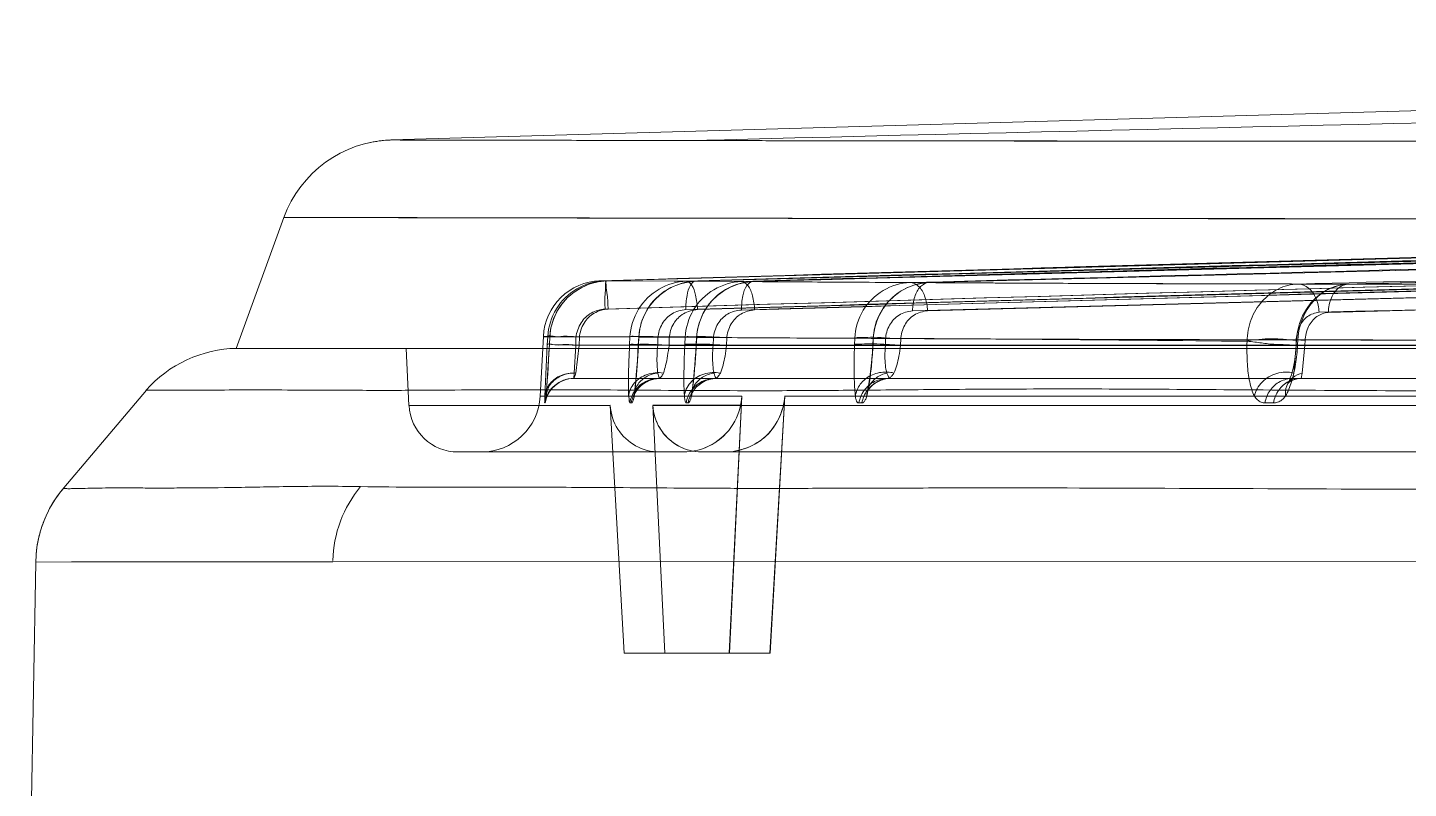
# Model space of a CAD drawing. Header units: millimetres. Extents: x 6110 to 6704, y -2661 to -1821.
# Drawn here: x 6470.389 to 6473.908, y -2149.01 to -2147.071 of the extents above; entities that cross this region are included whole.
import ezdxf

# ---------------------------------------------------------------- set-up
doc = ezdxf.new("R2010")
doc.units = ezdxf.units.MM
doc.header["$LTSCALE"] = 0.1
doc.layers.get('0').update_dxf_attribs({"lineweight": 15})

msp = doc.modelspace()

# ---------------------------------------------------------------- linework, layer by layer
for p, q in [((6471.8269, -2147.3581), (6471.3169, -2147.3571)), ((6471.9359, -2147.3583), (6471.8269, -2147.3581)), ((6472.0748, -2147.3586), (6471.9359, -2147.3583)), ((6470.9202, -2147.8888), (6471.0416, -2147.5551)), ((6474.5575, -2147.6389), (6471.8482, -2147.716)), ((6471.8483, -2147.716), (6471.8441, -2147.7162)), ((6471.8482, -2147.716), (6471.8467, -2147.7161)), ((6471.8483, -2147.716), (6471.8592, -2147.7161)), ((6472.0677, -2147.7172), (6471.8483, -2147.716)), ((6471.8647, -2147.7161), (6472.2077, -2147.718)), ((6472.6376, -2147.7206), (6472.0905, -2147.7174)), ((6473.9075, -2147.6891), (6472.6851, -2147.7208)), ((6472.6853, -2147.7208), (6473.9077, -2147.689)), ((6471.695, -2148.0104), (6471.703, -2147.8581)), ((6471.7029, -2147.8581), (6471.7142, -2147.8581)), ((6471.7029, -2147.8587), (6471.9239, -2147.8587)), ((6471.7131, -2147.8793), (6471.7142, -2147.8582)), ((6471.7131, -2147.8793), (6471.7142, -2147.8582)), ((6471.7194, -2147.8581), (6471.7183, -2147.8792)), ((6472.0645, -2147.8582), (6471.7194, -2147.8602)), ((6471.7858, -2147.8805), (6471.7862, -2147.8594)), ((6471.7952, -2147.8594), (6471.7947, -2147.8806)), ((6471.9238, -2147.8593), (6471.9228, -2147.8793)), ((6471.9451, -2147.8792), (6471.9462, -2147.8594)), ((6471.9456, -2147.8793), (6471.9467, -2147.8595)), ((6471.9463, -2147.8595), (6471.9952, -2147.8608)), ((6471.9467, -2147.8595), (6472.497, -2147.8627)), ((6471.9952, -2147.8608), (6471.9945, -2147.8806)), ((6472.0234, -2147.8806), (6472.0239, -2147.8606)), ((6472.0636, -2147.8775), (6472.0645, -2147.8602)), ((6472.0936, -2147.8602), (6472.0926, -2147.8792)), ((6472.0938, -2147.8603), (6472.0928, -2147.8793)), ((6472.1366, -2147.8616), (6472.0938, -2147.8603)), ((6472.1359, -2147.8806), (6472.1366, -2147.8616)), ((6472.1705, -2147.8614), (6472.1701, -2147.8806)), ((6472.497, -2147.8627), (6472.4963, -2147.8792)), ((6472.5427, -2147.8792), (6472.5436, -2147.8629)), ((6472.5432, -2147.8793), (6472.544, -2147.863)), ((6472.544, -2147.863), (6472.5753, -2147.8643)), ((6472.6139, -2147.864), (6472.5726, -2147.8611)), ((6472.6137, -2147.8806), (6472.6139, -2147.864)), ((6470.9197, -2147.8887), (6471.9739, -2147.8887)), ((6470.9202, -2147.8886), (6471.2896, -2147.8886)), ((6470.9202, -2147.8886), (6471.3272, -2147.8887)), ((6471.3272, -2147.8887), (6471.4916, -2147.8887)), ((6471.353, -2147.8884), (6471.3606, -2148.0341)), ((6471.4916, -2147.8887), (6474.0236, -2147.8887)), ((6518.5854, -2147.8886), (6471.5393, -2147.8886)), ((6471.7071, -2148.0104), (6471.7131, -2147.8793)), ((6471.7185, -2147.8768), (6471.7104, -2148.0104)), ((6471.7858, -2147.8806), (6471.7817, -2147.9512)), ((6471.7855, -2147.9512), (6471.7947, -2147.8806)), ((6471.7858, -2147.8806), (6489.6156, -2147.8806)), ((6471.7947, -2147.8806), (6493.7486, -2147.8806)), ((6471.9453, -2147.8793), (6471.9945, -2147.8806)), ((6472.0234, -2147.8807), (6492.4169, -2147.8806)), ((6472.0927, -2147.8793), (6472.1359, -2147.8806)), ((6472.5747, -2147.8806), (6472.5432, -2147.8793)), ((6472.5705, -2147.8777), (6472.6137, -2147.8806)), ((6472.5753, -2147.8643), (6472.5747, -2147.8806)), ((6473.6214, -2147.8806), (6473.6154, -2147.9512)), ((6473.6215, -2147.8682), (6473.6214, -2147.8806)), ((6473.6226, -2147.8666), (6473.6219, -2147.8792)), ((6473.6253, -2147.8793), (6473.6219, -2147.8792)), ((6473.6219, -2147.8792), (6473.6439, -2147.8806)), ((6473.6444, -2147.868), (6473.6226, -2147.8666)), ((6473.6226, -2147.8666), (6473.6261, -2147.8667)), ((6473.6261, -2147.8667), (6473.6253, -2147.8793)), ((6473.6374, -2147.9512), (6473.6439, -2147.8806)), ((6473.6439, -2147.8806), (6473.6444, -2147.868)), ((6493.6696, -2147.965), (6471.7803, -2147.965)), ((6471.7805, -2147.965), (6471.781, -2147.965)), ((6471.781, -2147.965), (6471.7817, -2147.9512)), ((6471.9981, -2147.9651), (6472.0002, -2147.965)), ((6473.6154, -2147.9512), (6473.613, -2147.965)), ((6473.6345, -2147.965), (6473.6374, -2147.9512)), ((6470.5512, -2148.1607), (6470.6913, -2147.995)), ((6473.8944, -2147.9964), (6474.0212, -2147.9968)), ((6471.3606, -2148.0341), (6471.8735, -2148.0335)), ((6471.8735, -2148.0341), (6471.3606, -2148.0341)), ((6471.9203, -2148.0104), (6471.695, -2148.0104)), ((6471.7071, -2148.0104), (6471.695, -2148.0104)), ((6471.7064, -2148.0275), (6471.7071, -2148.0104)), ((6471.7073, -2148.0275), (6471.7064, -2148.0275)), ((6471.7103, -2148.0104), (6471.7072, -2148.0275)), ((6471.7104, -2148.0104), (6472.0624, -2148.0104)), ((6471.9094, -2148.665), (6471.8735, -2148.034)), ((6471.9094, -2148.6651), (6471.8735, -2148.0341)), ((6471.9235, -2148.0275), (6471.9272, -2148.0275)), ((6472.2081, -2148.0104), (6471.9345, -2148.0104)), ((6472.0125, -2148.6651), (6471.9823, -2148.0338)), ((6472.0125, -2148.665), (6471.9823, -2148.0341)), ((6471.9823, -2148.0341), (6483.8059, -2148.0342)), ((6472.072, -2148.0275), (6472.0671, -2148.0275)), ((6472.0804, -2148.0104), (6472.209, -2148.0104)), ((6472.177, -2148.665), (6472.2086, -2148.0104)), ((6472.1773, -2148.6651), (6472.2089, -2148.0104)), ((6472.2806, -2148.665), (6472.3181, -2148.0104)), ((6472.2808, -2148.6651), (6472.3183, -2148.0105)), ((6472.4986, -2148.0104), (6472.318, -2148.0104)), ((6472.3185, -2148.0105), (6473.5151, -2148.0106)), ((6472.5073, -2148.0276), (6472.515, -2148.0276)), ((6476.3567, -2148.0104), (6472.5275, -2148.0104)), ((6473.5637, -2148.0275), (6473.5423, -2148.0275)), ((6473.5946, -2148.0104), (6478.561, -2148.0104)), ((6470.4806, -2148.2442), (6470.5512, -2148.1607)), ((6471.4853, -2148.1525), (6472.0592, -2148.1525)), ((6472.1069, -2148.1525), (6483.8147, -2148.1525)), ((6470.4804, -2148.2444), (6470.4808, -2148.2438)), ((6472.0654, -2148.2446), (6472.0545, -2148.2445)), ((6470.4101, -2148.4152), (6470.4092, -2148.4331)), ((6470.4101, -2148.4152), (6470.4101, -2148.4151)), ((6470.3886, -2149.6156), (6470.4092, -2148.4331)), ((6470.4092, -2148.4331), (6470.5006, -2148.4327)), ((6470.5006, -2148.4327), (6471.1663, -2148.4327)), ((6476.625, -2148.4326), (6471.1666, -2148.4305)), ((6472.2808, -2148.6651), (6471.9094, -2148.6651)), ((6471.9094, -2148.6651), (6472.1773, -2148.6651))]:
    msp.add_line(p, q)
for points in [[(6474.8402, -2147.2562), (6471.3153, -2147.3571), (6471.3128, -2147.3572), (6471.3095, -2147.3573), (6471.3054, -2147.3576), (6471.3006, -2147.3579), (6471.2954, -2147.3584), (6471.29, -2147.359), (6471.2843, -2147.3597), (6471.2784, -2147.3606), (6471.2722, -2147.3616), (6471.266, -2147.3628), (6471.2596, -2147.3642)], [(6489.5015, -2147.3852), (6486.569, -2147.4121), (6483.6333, -2147.4503), (6480.6945, -2147.4998), (6477.7525, -2147.5606), (6474.8074, -2147.6327), (6471.8593, -2147.7161)], [(6489.5359, -2147.3851), (6486.6001, -2147.412), (6483.6606, -2147.4502), (6480.7172, -2147.4996), (6477.77, -2147.5604), (6474.8192, -2147.6326), (6471.8647, -2147.7161)], [(6489.9006, -2147.3839), (6487.1162, -2147.4094), (6484.2581, -2147.4465), (6481.3265, -2147.4956), (6478.3213, -2147.5569), (6475.2426, -2147.6308), (6472.0905, -2147.7174)], [(6490.1023, -2147.3833), (6487.4503, -2147.4076), (6484.6681, -2147.4437), (6481.7556, -2147.4923), (6478.713, -2147.554), (6475.5402, -2147.6293), (6472.2373, -2147.7182)], [(6491.2668, -2147.3801), (6488.6883, -2147.4067), (6485.9738, -2147.4475), (6483.1232, -2147.5018), (6480.1365, -2147.568), (6477.0138, -2147.6434), (6473.755, -2147.7246)], [(6490.617, -2147.3818), (6488.1396, -2147.4052), (6485.5392, -2147.4401), (6482.8158, -2147.4866), (6479.9694, -2147.5441), (6476.9999, -2147.612), (6473.9075, -2147.6891)], [(6471.8647, -2147.7161), (6471.8427, -2147.7184), (6471.8212, -2147.7241), (6471.8007, -2147.7329), (6471.7818, -2147.7447), (6471.7648, -2147.759), (6471.75, -2147.7757), (6471.7378, -2147.7943), (6471.7285, -2147.8146), (6471.7223, -2147.8361), (6471.7194, -2147.8582)], [(6471.8593, -2147.7161), (6471.8475, -2147.7169), (6471.8359, -2147.7187), (6471.8245, -2147.7214), (6471.8134, -2147.7249)], [(6472.0905, -2147.7174), (6472.0713, -2147.7193), (6472.0524, -2147.7237), (6472.0341, -2147.7308), (6472.0167, -2147.7402), (6472.0006, -2147.7519), (6471.9859, -2147.7658), (6471.9731, -2147.7817), (6471.9624, -2147.7994), (6471.9542, -2147.8185), (6471.9488, -2147.8387), (6471.9462, -2147.8594)], [(6472.2373, -2147.7182), (6472.2176, -2147.7202), (6472.1985, -2147.7249), (6472.1802, -2147.7321), (6472.1629, -2147.7417), (6472.1469, -2147.7535), (6472.1325, -2147.7674), (6472.12, -2147.7832), (6472.1095, -2147.8006), (6472.1015, -2147.8195), (6472.0962, -2147.8396), (6472.0936, -2147.8602)], [(6472.6852, -2147.7208), (6472.666, -2147.7227), (6472.6473, -2147.7273), (6472.6295, -2147.7344), (6472.6127, -2147.7437), (6472.597, -2147.7552), (6472.5828, -2147.7688), (6472.5702, -2147.7845), (6472.5597, -2147.802), (6472.5516, -2147.8211), (6472.5462, -2147.8417), (6472.5436, -2147.8629)], [(6473.755, -2147.7246), (6473.7373, -2147.7264), (6473.72, -2147.7308), (6473.7033, -2147.7378), (6473.6876, -2147.7471), (6473.6729, -2147.7587), (6473.6595, -2147.7724), (6473.6477, -2147.7882), (6473.6379, -2147.8057), (6473.6303, -2147.8249), (6473.6251, -2147.8455), (6473.6226, -2147.8666)], [(6471.7183, -2147.8792), (6471.7172, -2147.8991), (6471.7162, -2147.9184), (6471.7151, -2147.937), (6471.7141, -2147.9544), (6471.7131, -2147.9705), (6471.7121, -2147.9851), (6471.7112, -2147.9979), (6471.7105, -2148.0087)], [(6471.9451, -2147.8792), (6471.944, -2147.8998), (6471.9427, -2147.9196), (6471.9413, -2147.9381), (6471.9399, -2147.955), (6471.9385, -2147.9702), (6471.9371, -2147.9835), (6471.9358, -2147.9947), (6471.9347, -2148.0036)], [(6472.0926, -2147.8792), (6472.0915, -2147.8975), (6472.0903, -2147.9152), (6472.0891, -2147.9318), (6472.0877, -2147.9473), (6472.0864, -2147.9614), (6472.085, -2147.974), (6472.0836, -2147.985), (6472.0823, -2147.9944), (6472.0812, -2148.0018)], [(6472.5427, -2147.8792), (6472.5416, -2147.898), (6472.5402, -2147.916), (6472.5386, -2147.9327), (6472.537, -2147.9478), (6472.5353, -2147.9613), (6472.5336, -2147.973), (6472.5319, -2147.9828), (6472.5304, -2147.9909), (6472.5291, -2147.9967)], [(6473.6219, -2147.8792), (6473.6208, -2147.8945), (6473.6191, -2147.9092), (6473.6171, -2147.9227), (6473.6147, -2147.9351), (6473.6121, -2147.946), (6473.6094, -2147.9555), (6473.6068, -2147.9634), (6473.6044, -2147.9697), (6473.6023, -2147.9744), (6473.6008, -2147.9772)], [(6471.7105, -2148.0087), (6471.7103, -2148.0113), (6471.71, -2148.0135), (6471.7098, -2148.0154), (6471.7096, -2148.017), (6471.7094, -2148.0183), (6471.7092, -2148.0192), (6471.7091, -2148.0199), (6471.7091, -2148.0202), (6471.7091, -2148.0201), (6471.7092, -2148.0196), (6471.7095, -2148.0184), (6471.71, -2148.0166), (6471.711, -2148.0139), (6471.7125, -2148.0102), (6471.7144, -2148.006), (6471.7169, -2148.0015), (6471.7199, -2147.9968), (6471.7235, -2147.9921), (6471.7276, -2147.9876), (6471.7322, -2147.9832), (6471.7372, -2147.9793), (6471.7426, -2147.9757), (6471.7484, -2147.9726), (6471.7544, -2147.97), (6471.7608, -2147.9679), (6471.7674, -2147.9663), (6471.7741, -2147.9654)], [(6471.7533, -2147.9701), (6471.7598, -2147.9679), (6471.7666, -2147.9663), (6471.7735, -2147.9653), (6471.7805, -2147.965)], [(6471.7741, -2147.9654), (6471.7776, -2147.9651), (6471.781, -2147.965)], [(6471.9346, -2148.0037), (6471.9341, -2148.0068), (6471.9337, -2148.0089), (6471.9335, -2148.0099), (6471.9335, -2148.0098), (6471.934, -2148.0084), (6471.9352, -2148.0056), (6471.9374, -2148.0013), (6471.9406, -2147.9962), (6471.945, -2147.9906), (6471.9503, -2147.985), (6471.9563, -2147.98), (6471.9631, -2147.9754), (6471.9706, -2147.9715), (6471.9789, -2147.9684), (6471.988, -2147.9662), (6471.9981, -2147.9651)], [(6472.0812, -2148.0018), (6472.0807, -2148.0045), (6472.0803, -2148.0062), (6472.0801, -2148.0069), (6472.0802, -2148.0065), (6472.0809, -2148.0049), (6472.0822, -2148.0021), (6472.0847, -2147.9977), (6472.0886, -2147.9923), (6472.0936, -2147.9866), (6472.1, -2147.9809), (6472.1073, -2147.9758), (6472.1156, -2147.9715), (6472.1249, -2147.968), (6472.1349, -2147.9658), (6472.1459, -2147.965)], [(6472.5291, -2147.9968), (6472.5285, -2147.9989), (6472.5282, -2147.9998), (6472.5283, -2147.9996), (6472.5289, -2147.9982), (6472.5304, -2147.9956), (6472.533, -2147.9918), (6472.5369, -2147.9872), (6472.5422, -2147.982), (6472.5489, -2147.977), (6472.5568, -2147.9724), (6472.566, -2147.9686), (6472.5763, -2147.9661), (6472.5878, -2147.965)], [(6473.6008, -2147.9772), (6473.6003, -2147.978), (6473.6013, -2147.9769), (6473.604, -2147.9745), (6473.6087, -2147.9714), (6473.6155, -2147.9683), (6473.6241, -2147.966), (6473.6341, -2147.965)]]:
    msp.add_lwpolyline(points)
for centre, radius, start, end in [((6471.3238, -2147.657), 0.3, 91.745, 160.0405), ((6495.1473, -2919.2483), 771.8113, 90.4170255, 91.7289886), ((6495.1277, -2917.65), 770.2129, 90.4180088, 91.7305396), ((6471.8528, -2147.8659), 0.15, 91.7492, 177.1072), ((6471.7803, -2148.04), 0.075, 89.8809, 170.4088), ((6471.7812, -2148.04), 0.075, 90.123, 170.4089), ((6471.1934, -2111.1265), 36.8692, 270.26049, 270.46765), ((6471.4855, -2148.0275), 0.125, 182.9805, 269.9061), ((6471.5452, -2148.0025), 0.15, 269.9246, 356.9829), ((6470.7095, -2148.4387), 0.3003, 139.6921, 159.3478), ((6470.7095, -2148.4385), 0.3003, 139.6005, 159.2118), ((6474.2005, -2050.3013), 97.9467, 269.816426, 269.988306), ((6470.7102, -2148.4385), 0.301, 159.2529, 172.2665), ((6470.7089, -2148.4384), 0.2997, 159.3608, 165.8678), ((6470.71, -2148.4386), 0.3009, 165.8803, 172.4397), ((6470.7102, -2148.4385), 0.301, 172.2792, 175.5402), ((6470.7102, -2148.4386), 0.301, 172.4366, 175.5426)]:
    msp.add_arc(centre, radius, start, end)
for points, knots in [([(6472.0747, -2147.3586), (6475.9053, -2147.2626), (6483.5676, -2147.1187), (6495.0629, -2147.0467), (6506.5582, -2147.1187), (6514.2206, -2147.2627), (6518.0511, -2147.3586)], [0, 0, 0, 0, 0.25, 0.5, 0.75, 1, 1, 1, 1]), ([(6471.3147, -2147.3571), (6471.3153, -2147.3571), (6471.3178, -2147.3571), (6471.3233, -2147.3571), (6471.3326, -2147.3572), (6471.3523, -2147.3572), (6471.3862, -2147.3573), (6471.4652, -2147.3574), (6471.6008, -2147.3577), (6471.7606, -2147.358), (6471.9178, -2147.3583), (6472.0592, -2147.3585), (6472.2241, -2147.3588), (6472.4271, -2147.3592), (6472.6897, -2147.3595), (6472.9566, -2147.3597), (6473.2188, -2147.3599), (6473.4596, -2147.3601), (6473.7342, -2147.3602), (6474.1759, -2147.3604), (6474.8284, -2147.3606), (6475.7255, -2147.3607), (6476.7659, -2147.3607), (6477.9322, -2147.3605), (6479.1997, -2147.3602), (6481.0221, -2147.3601), (6482.9046, -2147.3598), (6484.8313, -2147.3594), (6486.3092, -2147.3592), (6487.7989, -2147.3592), (6489.2975, -2147.3593), (6490.804, -2147.3598), (6492.2685, -2147.3605), (6493.6886, -2147.3614), (6494.6042, -2147.3618), (6495.0622, -2147.3619)], [0, 0, 0, 0, 0.000078, 0.000312, 0.000702, 0.001247, 0.002806, 0.004989, 0.011227, 0.019924, 0.025187, 0.031083, 0.037783, 0.046023, 0.056721, 0.070956, 0.07975, 0.089844, 0.10137, 0.114443, 0.145647, 0.183798, 0.227763, 0.277088, 0.331133, 0.387887, 0.507311, 0.568943, 0.631279, 0.694023, 0.75713, 0.820596, 0.884336, 0.942135, 1, 1, 1, 1]), ([(6495.0625, -2147.3609), (6494.9128, -2147.3609), (6494.6141, -2147.3608), (6494.1649, -2147.3607), (6493.7152, -2147.3604), (6493.2682, -2147.3602), (6492.8279, -2147.36), (6492.3924, -2147.3598), (6491.9512, -2147.3597), (6491.4904, -2147.3595), (6490.9953, -2147.3594), (6490.4517, -2147.3593), (6489.846, -2147.3592), (6489.1662, -2147.3592), (6488.401, -2147.3592), (6487.5409, -2147.3592), (6486.5785, -2147.3592), (6485.5025, -2147.3593), (6484.3011, -2147.3595), (6482.988, -2147.3597), (6481.6423, -2147.3599), (6480.3666, -2147.3602), (6479.2335, -2147.3604), (6478.2439, -2147.3605), (6477.3688, -2147.3606), (6476.5844, -2147.3606), (6475.8783, -2147.3606), (6475.2441, -2147.3606), (6474.674, -2147.3605), (6474.1587, -2147.3604), (6473.6909, -2147.3601), (6473.2697, -2147.36), (6472.8989, -2147.3598), (6472.581, -2147.3594), (6472.3127, -2147.359), (6472.1493, -2147.3587), (6472.0747, -2147.3586)], [0, 0, 0, 0, 0.019536, 0.038982, 0.058621, 0.078223, 0.09732, 0.11608, 0.135062, 0.154893, 0.176221, 0.199673, 0.22584, 0.25526, 0.288397, 0.325695, 0.367502, 0.413999, 0.466116, 0.524291, 0.585359, 0.641741, 0.690769, 0.733236, 0.770895, 0.804967, 0.835605, 0.86304, 0.887734, 0.910011, 0.930285, 0.948779, 0.964986, 0.978676, 0.99027, 1, 1, 1, 1]), ([(6471.8592, -2147.7161), (6473.8234, -2147.6568), (6477.7478, -2147.5532), (6483.6288, -2147.4429), (6487.5454, -2147.3994), (6489.5015, -2147.3852)], [0, 0, 0, 0, 0.334098, 0.667429, 1, 1, 1, 1]), ([(6489.5359, -2147.3851), (6487.5774, -2147.3993), (6483.6552, -2147.4427), (6477.7647, -2147.553), (6473.8329, -2147.6567), (6471.8647, -2147.7161)], [0, 0, 0, 0, 0.332429, 0.665762, 1, 1, 1, 1]), ([(6489.7656, -2147.3844), (6487.6867, -2147.3995), (6483.6412, -2147.4465), (6477.7419, -2147.562), (6473.9216, -2147.6629), (6472.0677, -2147.7172)], [0, 0, 0, 0, 0.352331, 0.685663, 1, 1, 1, 1]), ([(6472.0905, -2147.7174), (6473.9534, -2147.6631), (6477.7952, -2147.562), (6483.7319, -2147.4461), (6487.8058, -2147.399), (6489.9006, -2147.3839)], [0, 0, 0, 0, 0.313872, 0.647204, 1, 1, 1, 1]), ([(6472.2077, -2147.718), (6474.0385, -2147.6656), (6477.8389, -2147.5656), (6483.7481, -2147.4477), (6487.8268, -2147.3993), (6489.9354, -2147.3838)], [0, 0, 0, 0, 0.309886, 0.643216, 1, 1, 1, 1]), ([(6490.1023, -2147.3833), (6487.9742, -2147.3986), (6483.8609, -2147.4472), (6477.9058, -2147.5656), (6474.0792, -2147.6658), (6472.2374, -2147.7182)], [0, 0, 0, 0, 0.357311, 0.690642, 1, 1, 1, 1]), ([(6490.3906, -2147.3824), (6488.2247, -2147.3987), (6484.086, -2147.4513), (6478.1685, -2147.5761), (6474.4169, -2147.6735), (6472.6376, -2147.7206)], [0, 0, 0, 0, 0.365951, 0.699282, 1, 1, 1, 1]), ([(6473.6258, -2147.7243), (6474.0915, -2147.7127), (6475.0233, -2147.6892), (6476.4767, -2147.6527), (6477.9865, -2147.615), (6479.6086, -2147.5754), (6481.2875, -2147.5361), (6483.0797, -2147.497), (6484.9291, -2147.4606), (6486.892, -2147.4274), (6488.9116, -2147.3999), (6490.2957, -2147.3862), (6490.9878, -2147.3808)], [0, 0, 0, 0, 0.08048, 0.161025, 0.251157, 0.341392, 0.441323, 0.541288, 0.651081, 0.760873, 0.880434, 1, 1, 1, 1]), ([(6491.267, -2147.3801), (6490.5651, -2147.3855), (6489.1614, -2147.3991), (6487.1148, -2147.4268), (6485.1273, -2147.4603), (6483.2581, -2147.497), (6481.4486, -2147.5364), (6479.757, -2147.5759), (6478.1249, -2147.6155), (6476.6098, -2147.6532), (6475.1535, -2147.6897), (6474.2213, -2147.7129), (6473.7554, -2147.7245)], [0, 0, 0, 0, 0.120226, 0.240446, 0.350569, 0.460687, 0.560657, 0.660585, 0.75049, 0.840289, 0.920178, 1, 1, 1, 1]), ([(6489.8757, -2147.4561), (6487.8967, -2147.4715), (6483.9387, -2147.5167), (6478.002, -2147.6279), (6474.0446, -2147.7309), (6472.0661, -2147.7896)], [0, 0, 0, 0, 0.333299, 0.666632, 1, 1, 1, 1]), ([(6472.096, -2147.7896), (6474.0615, -2147.732), (6477.993, -2147.6277), (6483.8916, -2147.5179), (6487.8245, -2147.4711), (6489.7911, -2147.4567)], [0, 0, 0, 0, 0.33331, 0.666643, 1, 1, 1, 1]), ([(6472.2081, -2147.7906), (6474.1926, -2147.7342), (6478.1615, -2147.6288), (6484.1155, -2147.5193), (6488.085, -2147.47), (6490.0697, -2147.4556)], [0, 0, 0, 0, 0.333376, 0.666709, 1, 1, 1, 1]), ([(6489.9678, -2147.456), (6487.9977, -2147.4722), (6484.0578, -2147.5186), (6478.1489, -2147.63), (6474.2105, -2147.7322), (6472.2415, -2147.7903)], [0, 0, 0, 0, 0.333361, 0.666693, 1, 1, 1, 1]), ([(6490.5744, -2147.4538), (6488.6535, -2147.4691), (6484.7401, -2147.5158), (6478.7634, -2147.6378), (6474.7075, -2147.7371), (6472.6439, -2147.7928)], [0, 0, 0, 0, 0.321332, 0.654668, 1, 1, 1, 1]), ([(6472.6825, -2147.7925), (6474.725, -2147.7369), (6478.7397, -2147.6378), (6484.6569, -2147.5165), (6488.5319, -2147.4698), (6490.4343, -2147.4544)], [0, 0, 0, 0, 0.34523, 0.678556, 1, 1, 1, 1]), ([(6491.0414, -2147.4529), (6489.1761, -2147.4697), (6485.3817, -2147.5188), (6479.5949, -2147.6483), (6475.6732, -2147.7438), (6473.6803, -2147.7964)], [0, 0, 0, 0, 0.322266, 0.655589, 1, 1, 1, 1]), ([(6473.7036, -2147.7967), (6475.7144, -2147.7438), (6479.6708, -2147.6479), (6485.5075, -2147.5178), (6489.3338, -2147.4689), (6491.2141, -2147.4522)], [0, 0, 0, 0, 0.344551, 0.677897, 1, 1, 1, 1]), ([(6483.8114, -2147.5571), (6483.6351, -2147.5572), (6482.5016, -2147.5574), (6480.9116, -2147.5576), (6479.0619, -2147.5578), (6477.414, -2147.5582), (6475.9139, -2147.5583), (6474.5973, -2147.5581), (6473.9304, -2147.5579), (6473.4794, -2147.5578), (6473.1997, -2147.5576), (6472.9552, -2147.5575), (6472.6896, -2147.5573), (6472.4199, -2147.557), (6472.1552, -2147.5567), (6471.9513, -2147.5564), (6471.7861, -2147.556), (6471.6447, -2147.5558), (6471.4876, -2147.5555), (6471.3278, -2147.5552), (6471.1923, -2147.5549), (6471.1134, -2147.5547), (6471.0794, -2147.5547), (6471.0597, -2147.5546), (6471.0505, -2147.5546), (6471.0449, -2147.5546), (6471.0424, -2147.5546), (6471.0418, -2147.5546)], [0, 0, 0, 0, 0.041433, 0.266299, 0.373546, 0.475987, 0.653428, 0.725969, 0.785302, 0.810109, 0.831931, 0.850995, 0.867566, 0.894325, 0.914364, 0.929748, 0.942222, 0.953184, 0.962963, 0.979128, 0.990725, 0.994785, 0.997682, 0.998696, 0.99942, 0.999854, 1, 1, 1, 1]), ([(6495.0627, -2147.5582), (6494.6014, -2147.5582), (6493.6788, -2147.5578), (6492.248, -2147.5569), (6490.7722, -2147.5565), (6489.254, -2147.5565), (6487.7426, -2147.5565), (6486.2389, -2147.5567), (6484.7462, -2147.5569), (6482.8007, -2147.5572), (6480.8976, -2147.5575), (6479.0514, -2147.5578), (6477.7608, -2147.558), (6476.5707, -2147.5581), (6475.6558, -2147.5581), (6474.9917, -2147.5581), (6474.4309, -2147.558), (6473.8329, -2147.5578), (6473.2307, -2147.5576), (6472.7664, -2147.5573), (6472.4143, -2147.557), (6472.1482, -2147.5566), (6471.943, -2147.5563), (6471.7767, -2147.5559), (6471.6346, -2147.5557), (6471.5089, -2147.5554), (6471.3983, -2147.5552), (6471.3026, -2147.555), (6471.2221, -2147.5549), (6471.1652, -2147.5548), (6471.1277, -2147.5547), (6471.1058, -2147.5546), (6471.0873, -2147.5546), (6471.0721, -2147.5545), (6471.0615, -2147.5545), (6471.0546, -2147.5545), (6471.0506, -2147.5545), (6471.0474, -2147.5545), (6471.045, -2147.5545), (6471.0433, -2147.5545), (6471.0424, -2147.5545), (6471.0421, -2147.5545)], [0, 0, 0, 0, 0.057607, 0.115228, 0.178703, 0.241924, 0.304839, 0.367458, 0.429728, 0.491263, 0.61044, 0.667409, 0.721845, 0.771629, 0.816039, 0.836117, 0.854566, 0.886075, 0.910809, 0.929771, 0.94406, 0.954784, 0.963015, 0.969685, 0.975546, 0.98077, 0.985379, 0.989366, 0.992719, 0.995425, 0.996484, 0.997396, 0.998166, 0.998796, 0.999291, 0.999489, 0.999655, 0.999788, 0.99989, 0.99996, 1, 1, 1, 1]), ([(6471.8593, -2147.7161), (6471.8347, -2147.7168), (6471.7855, -2147.7314), (6471.7311, -2147.7846), (6471.7154, -2147.8336), (6471.7142, -2147.8582)], [0, 0, 0, 0, 0.333826, 0.665004, 1, 1, 1, 1]), ([(6471.7194, -2147.8582), (6471.7207, -2147.8335), (6471.7365, -2147.7843), (6471.7911, -2147.7313), (6471.8403, -2147.7168), (6471.8647, -2147.7161)], [0, 0, 0, 0, 0.335478, 0.66899, 1, 1, 1, 1]), ([(6471.8593, -2147.7161), (6471.8627, -2147.716), (6471.8625, -2147.7347), (6471.8673, -2147.7533), (6471.8676, -2147.7763), (6471.868, -2147.7884)], [0, 0, 0, 0, 0.14072, 0.502851, 1, 1, 1, 1]), ([(6471.8647, -2147.7161), (6471.8612, -2147.7162), (6471.8626, -2147.7349), (6471.8589, -2147.7536), (6471.86, -2147.7764), (6471.8603, -2147.7884)], [0, 0, 0, 0, 0.14135, 0.502247, 1, 1, 1, 1]), ([(6471.9238, -2147.8593), (6471.9251, -2147.8347), (6471.9404, -2147.7855), (6471.9947, -2147.7325), (6472.0435, -2147.718), (6472.0677, -2147.7172)], [0, 0, 0, 0, 0.337435, 0.669841, 1, 1, 1, 1]), ([(6471.9463, -2147.8595), (6471.9476, -2147.8352), (6471.9624, -2147.7863), (6472.0164, -2147.7324), (6472.0659, -2147.7181), (6472.0905, -2147.7174)], [0, 0, 0, 0, 0.331807, 0.664162, 1, 1, 1, 1]), ([(6472.2077, -2147.718), (6472.1834, -2147.7187), (6472.1344, -2147.7336), (6472.0805, -2147.7869), (6472.0657, -2147.8358), (6472.0645, -2147.8601)], [0, 0, 0, 0, 0.333042, 0.666255, 1, 1, 1, 1]), ([(6472.0905, -2147.7174), (6472.0852, -2147.7175), (6472.0739, -2147.7308), (6472.068, -2147.7559), (6472.0661, -2147.7775), (6472.0662, -2147.7896)], [0, 0, 0, 0, 0.19973, 0.546861, 1, 1, 1, 1]), ([(6472.0959, -2147.7896), (6472.0954, -2147.7772), (6472.0923, -2147.7553), (6472.0851, -2147.7301), (6472.073, -2147.7171), (6472.0677, -2147.7172)], [0, 0, 0, 0, 0.455977, 0.80281, 1, 1, 1, 1]), ([(6472.2375, -2147.7182), (6472.2132, -2147.7189), (6472.1639, -2147.7331), (6472.11, -2147.7869), (6472.0951, -2147.836), (6472.0938, -2147.8603)], [0, 0, 0, 0, 0.330731, 0.667368, 1, 1, 1, 1]), ([(6472.2414, -2147.7903), (6472.2409, -2147.7782), (6472.2375, -2147.7564), (6472.2284, -2147.7302), (6472.2141, -2147.7179), (6472.2077, -2147.718)], [0, 0, 0, 0, 0.43062, 0.770148, 1, 1, 1, 1]), ([(6472.2374, -2147.7182), (6472.2312, -2147.7184), (6472.2177, -2147.7304), (6472.2097, -2147.7568), (6472.208, -2147.7785), (6472.2083, -2147.7906)], [0, 0, 0, 0, 0.221124, 0.562204, 1, 1, 1, 1]), ([(6472.2375, -2147.7182), (6472.2698, -2147.7184), (6472.3378, -2147.7188), (6472.4467, -2147.7195), (6472.5696, -2147.7202), (6472.7106, -2147.721), (6472.8777, -2147.7219), (6473.0806, -2147.7228), (6473.2789, -2147.7235), (6473.4657, -2147.724), (6473.5704, -2147.7242), (6473.6259, -2147.7243)], [0, 0, 0, 0, 0.069785, 0.147062, 0.235309, 0.335321, 0.451742, 0.596301, 0.773802, 0.880168, 1, 1, 1, 1]), ([(6472.4967, -2147.8627), (6472.4979, -2147.8379), (6472.5124, -2147.7887), (6472.566, -2147.7359), (6472.6139, -2147.7212), (6472.6376, -2147.7206)], [0, 0, 0, 0, 0.342655, 0.672548, 1, 1, 1, 1]), ([(6472.544, -2147.863), (6472.5453, -2147.8391), (6472.5599, -2147.791), (6472.6115, -2147.7361), (6472.661, -2147.7214), (6472.6854, -2147.7208)], [0, 0, 0, 0, 0.329281, 0.663642, 1, 1, 1, 1]), ([(6472.6376, -2147.7206), (6472.6452, -2147.7204), (6472.6626, -2147.7294), (6472.6775, -2147.7569), (6472.6818, -2147.7797), (6472.6824, -2147.7926)], [0, 0, 0, 0, 0.24983, 0.577038, 1, 1, 1, 1]), ([(6472.6853, -2147.7208), (6472.6776, -2147.721), (6472.6605, -2147.7309), (6472.6474, -2147.7585), (6472.6441, -2147.7807), (6472.6441, -2147.7928)], [0, 0, 0, 0, 0.259004, 0.592803, 1, 1, 1, 1]), ([(6476.4045, -2147.7265), (6476.2575, -2147.7265), (6475.9736, -2147.7265), (6475.556, -2147.7263), (6475.1646, -2147.7262), (6474.7067, -2147.7259), (6474.2978, -2147.7255), (6473.9352, -2147.7249), (6473.6535, -2147.7244), (6473.3636, -2147.7237), (6473.1117, -2147.7229), (6472.9501, -2147.7222), (6472.8526, -2147.7217), (6472.7659, -2147.7213), (6472.7113, -2147.721), (6472.6854, -2147.7208)], [0, 0, 0, 0, 0.11862, 0.228981, 0.33683, 0.434337, 0.598394, 0.666618, 0.726803, 0.82566, 0.900435, 0.930008, 0.955992, 0.979089, 1, 1, 1, 1]), ([(6473.6258, -2147.7243), (6473.6086, -2147.7247), (6473.5742, -2147.734), (6473.5321, -2147.767), (6473.5035, -2147.8143), (6473.4969, -2147.8515), (6473.4966, -2147.8703)], [0, 0, 0, 0, 0.24165, 0.481712, 0.735457, 1, 1, 1, 1]), ([(6473.6801, -2147.7964), (6473.6796, -2147.7842), (6473.6747, -2147.7611), (6473.6561, -2147.733), (6473.6355, -2147.7242), (6473.6258, -2147.7243)], [0, 0, 0, 0, 0.374702, 0.703471, 1, 1, 1, 1]), ([(6473.7554, -2147.7246), (6473.7334, -2147.7251), (6473.6874, -2147.7403), (6473.6401, -2147.795), (6473.6274, -2147.8427), (6473.6261, -2147.8667)], [0, 0, 0, 0, 0.316573, 0.654802, 1, 1, 1, 1]), ([(6473.7554, -2147.7246), (6473.7465, -2147.7247), (6473.727, -2147.7328), (6473.7085, -2147.7605), (6473.704, -2147.7839), (6473.7038, -2147.7967)], [0, 0, 0, 0, 0.279153, 0.603544, 1, 1, 1, 1]), ([(6473.7554, -2147.7245), (6474.0289, -2147.7251), (6474.6562, -2147.7259), (6475.7535, -2147.7265), (6477.0874, -2147.7265), (6478.0673, -2147.7263), (6478.5772, -2147.7261)], [0, 0, 0, 0, 0.170114, 0.390298, 0.682754, 1, 1, 1, 1]), ([(6471.786, -2147.8602), (6471.788, -2147.8473), (6471.7959, -2147.8226), (6471.8237, -2147.7955), (6471.8482, -2147.7892), (6471.8603, -2147.7884)], [0, 0, 0, 0, 0.350663, 0.67397, 1, 1, 1, 1]), ([(6471.868, -2147.7884), (6471.8557, -2147.7893), (6471.8312, -2147.7956), (6471.8032, -2147.823), (6471.7964, -2147.8481), (6471.7949, -2147.861)], [0, 0, 0, 0, 0.331102, 0.650322, 1, 1, 1, 1]), ([(6472.0661, -2147.7896), (6472.0539, -2147.7907), (6472.0298, -2147.7974), (6472.0028, -2147.8247), (6471.9961, -2147.8493), (6471.9948, -2147.862)], [0, 0, 0, 0, 0.332358, 0.653863, 1, 1, 1, 1]), ([(6472.0237, -2147.8623), (6472.0251, -2147.8494), (6472.0317, -2147.8245), (6472.0592, -2147.7968), (6472.0837, -2147.7905), (6472.096, -2147.7896)], [0, 0, 0, 0, 0.348904, 0.667502, 1, 1, 1, 1]), ([(6472.1362, -2147.8627), (6472.1375, -2147.85), (6472.1442, -2147.8253), (6472.1714, -2147.7977), (6472.1959, -2147.7914), (6472.2081, -2147.7906)], [0, 0, 0, 0, 0.345869, 0.667872, 1, 1, 1, 1]), ([(6472.2415, -2147.7903), (6472.2294, -2147.7912), (6472.2051, -2147.7978), (6472.1781, -2147.8255), (6472.1717, -2147.8503), (6472.1704, -2147.8631)], [0, 0, 0, 0, 0.330373, 0.650888, 1, 1, 1, 1]), ([(6472.6439, -2147.7928), (6472.6319, -2147.7939), (6472.608, -2147.8009), (6472.5824, -2147.8287), (6472.576, -2147.8528), (6472.575, -2147.8651)], [0, 0, 0, 0, 0.332895, 0.658162, 1, 1, 1, 1]), ([(6472.6138, -2147.8655), (6472.6149, -2147.8531), (6472.6209, -2147.8288), (6472.6465, -2147.8006), (6472.6705, -2147.7938), (6472.6825, -2147.7925)], [0, 0, 0, 0, 0.344915, 0.665923, 1, 1, 1, 1]), ([(6473.6803, -2147.7964), (6473.6698, -2147.7975), (6473.6482, -2147.8049), (6473.627, -2147.8333), (6473.6223, -2147.8567), (6473.6215, -2147.869)], [0, 0, 0, 0, 0.311923, 0.636676, 1, 1, 1, 1]), ([(6473.6441, -2147.8687), (6473.6451, -2147.8564), (6473.6503, -2147.8332), (6473.6717, -2147.8052), (6473.6932, -2147.7977), (6473.7036, -2147.7967)], [0, 0, 0, 0, 0.364328, 0.689681, 1, 1, 1, 1]), ([(6471.7142, -2147.8582), (6471.7152, -2147.8547), (6471.7345, -2147.8605), (6471.7564, -2147.8557), (6471.7816, -2147.8587), (6471.7952, -2147.8594)], [0, 0, 0, 0, 0.133609, 0.495829, 1, 1, 1, 1]), ([(6471.7862, -2147.8594), (6471.775, -2147.8588), (6471.7529, -2147.8565), (6471.7387, -2147.8603), (6471.7184, -2147.8554), (6471.7194, -2147.8582)], [0, 0, 0, 0, 0.502236, 0.867162, 1, 1, 1, 1]), ([(6472.0239, -2147.8606), (6472.0129, -2147.8599), (6471.9915, -2147.8589), (6471.9611, -2147.857), (6471.9401, -2147.8591), (6471.9265, -2147.8569), (6471.9238, -2147.8593)], [0, 0, 0, 0, 0.329281, 0.645763, 0.892226, 1, 1, 1, 1]), ([(6472.0645, -2147.8601), (6472.0673, -2147.858), (6472.0801, -2147.8594), (6472.1022, -2147.8576), (6472.1345, -2147.8593), (6472.1582, -2147.8605), (6472.1705, -2147.8614)], [0, 0, 0, 0, 0.098535, 0.326202, 0.652256, 1, 1, 1, 1]), ([(6473.4965, -2147.8703), (6473.3223, -2147.8686), (6473.0261, -2147.8656), (6472.6378, -2147.8631), (6472.3444, -2147.8621), (6472.1731, -2147.861), (6472.0938, -2147.8603)], [0, 0, 0, 0, 0.372534, 0.633603, 0.830444, 1, 1, 1, 1]), ([(6472.5726, -2147.8611), (6472.5607, -2147.8606), (6472.5394, -2147.8595), (6472.5149, -2147.8612), (6472.5004, -2147.8603), (6472.4967, -2147.8627)], [0, 0, 0, 0, 0.471312, 0.82725, 1, 1, 1, 1]), ([(6472.544, -2147.863), (6472.5697, -2147.8631), (6472.6238, -2147.8634), (6472.7099, -2147.8639), (6472.8065, -2147.8643), (6472.9679, -2147.865), (6473.2208, -2147.8658), (6473.5127, -2147.8665), (6473.7968, -2147.8671), (6474.1632, -2147.8676), (6474.5768, -2147.868), (6475.0403, -2147.8683), (6475.4386, -2147.8684), (6475.8657, -2147.8686), (6476.1575, -2147.8686), (6476.3087, -2147.8686)], [0, 0, 0, 0, 0.020484, 0.043111, 0.068558, 0.097502, 0.171748, 0.270099, 0.330072, 0.398146, 0.562109, 0.659633, 0.767517, 0.879511, 1, 1, 1, 1]), ([(6473.6215, -2147.8682), (6473.6106, -2147.8667), (6473.5873, -2147.8649), (6473.5525, -2147.8631), (6473.522, -2147.866), (6473.5033, -2147.8677), (6473.4967, -2147.8703)], [0, 0, 0, 0, 0.262519, 0.559788, 0.829065, 1, 1, 1, 1]), ([(6471.7131, -2147.8793), (6471.7143, -2147.8758), (6471.733, -2147.8815), (6471.7555, -2147.8769), (6471.7808, -2147.8798), (6471.7947, -2147.8806)], [0, 0, 0, 0, 0.135533, 0.488316, 1, 1, 1, 1]), ([(6471.7183, -2147.8793), (6471.7174, -2147.8767), (6471.7369, -2147.8813), (6471.7513, -2147.8775), (6471.7741, -2147.88), (6471.7858, -2147.8805)], [0, 0, 0, 0, 0.122389, 0.47803, 1, 1, 1, 1]), ([(6471.9228, -2147.8793), (6471.922, -2147.8961), (6471.9207, -2147.928), (6471.9197, -2147.9717), (6471.9199, -2147.9986), (6471.9203, -2148.0104)], [0, 0, 0, 0, 0.384724, 0.730953, 1, 1, 1, 1]), ([(6471.9228, -2147.8793), (6471.925, -2147.8771), (6471.9373, -2147.879), (6471.9574, -2147.8769), (6471.9886, -2147.8788), (6472.0114, -2147.8798), (6472.0234, -2147.8806)], [0, 0, 0, 0, 0.092513, 0.315244, 0.640593, 1, 1, 1, 1]), ([(6471.9345, -2148.0104), (6471.9362, -2147.9987), (6471.9391, -2147.9719), (6471.9427, -2147.9282), (6471.9447, -2147.8962), (6471.9456, -2147.8793)], [0, 0, 0, 0, 0.267464, 0.614621, 1, 1, 1, 1]), ([(6471.9945, -2147.8806), (6471.9937, -2147.8896), (6471.9924, -2147.9067), (6471.9926, -2147.9303), (6471.9938, -2147.9448), (6471.995, -2147.9512)], [0, 0, 0, 0, 0.385777, 0.723359, 1, 1, 1, 1]), ([(6472.0089, -2147.9512), (6472.0114, -2147.945), (6472.0153, -2147.9305), (6472.02, -2147.9069), (6472.0223, -2147.8897), (6472.0234, -2147.8807)], [0, 0, 0, 0, 0.276893, 0.622969, 1, 1, 1, 1]), ([(6472.0624, -2148.0104), (6472.0617, -2147.9986), (6472.061, -2147.9715), (6472.0616, -2147.9272), (6472.0628, -2147.8948), (6472.0636, -2147.8775)], [0, 0, 0, 0, 0.267562, 0.610726, 1, 1, 1, 1]), ([(6472.1701, -2147.8806), (6472.1588, -2147.8797), (6472.1365, -2147.8786), (6472.1044, -2147.8767), (6472.0815, -2147.8788), (6472.0666, -2147.8767), (6472.0635, -2147.8793)], [0, 0, 0, 0, 0.318246, 0.633111, 0.885477, 1, 1, 1, 1]), ([(6472.0928, -2147.8793), (6472.0919, -2147.8957), (6472.0899, -2147.9273), (6472.0859, -2147.971), (6472.0824, -2147.9983), (6472.0804, -2148.0104)], [0, 0, 0, 0, 0.374918, 0.720481, 1, 1, 1, 1]), ([(6472.138, -2147.9512), (6472.1364, -2147.9447), (6472.1346, -2147.9301), (6472.134, -2147.9065), (6472.1351, -2147.8896), (6472.1359, -2147.8806)], [0, 0, 0, 0, 0.285021, 0.617345, 1, 1, 1, 1]), ([(6472.1701, -2147.8806), (6472.1689, -2147.8898), (6472.1666, -2147.9067), (6472.1615, -2147.9304), (6472.1571, -2147.9447), (6472.1542, -2147.9512)], [0, 0, 0, 0, 0.382736, 0.706095, 1, 1, 1, 1]), ([(6472.4963, -2147.8792), (6472.4956, -2147.8958), (6472.4947, -2147.9271), (6472.4951, -2147.9709), (6472.4971, -2147.998), (6472.4986, -2148.0104)], [0, 0, 0, 0, 0.379613, 0.714654, 1, 1, 1, 1]), ([(6472.4961, -2147.8792), (6472.4996, -2147.8772), (6472.5134, -2147.8776), (6472.5376, -2147.8761), (6472.5586, -2147.8771), (6472.5705, -2147.8777)], [0, 0, 0, 0, 0.165283, 0.519795, 1, 1, 1, 1]), ([(6472.5275, -2148.0104), (6472.5303, -2147.9983), (6472.535, -2147.9714), (6472.54, -2147.9276), (6472.5423, -2147.896), (6472.5432, -2147.8793)], [0, 0, 0, 0, 0.281053, 0.619646, 1, 1, 1, 1]), ([(6472.5747, -2147.8806), (6472.5741, -2147.8899), (6472.573, -2147.9068), (6472.5743, -2147.9305), (6472.5767, -2147.9448), (6472.5787, -2147.9512)], [0, 0, 0, 0, 0.393342, 0.716496, 1, 1, 1, 1]), ([(6472.5961, -2147.9512), (6472.5994, -2147.9448), (6472.6044, -2147.9307), (6472.6101, -2147.907), (6472.6123, -2147.8899), (6472.6136, -2147.8806)], [0, 0, 0, 0, 0.293185, 0.612248, 1, 1, 1, 1]), ([(6473.5151, -2148.0106), (6473.5099, -2147.9988), (6473.5018, -2147.9718), (6473.4961, -2147.9246), (6473.496, -2147.8899), (6473.4965, -2147.8703)], [0, 0, 0, 0, 0.270757, 0.588032, 1, 1, 1, 1]), ([(6473.6214, -2147.8806), (6473.6104, -2147.8801), (6473.5866, -2147.8785), (6473.5515, -2147.8779), (6473.5212, -2147.8725), (6473.5033, -2147.8708), (6473.4967, -2147.8703)], [0, 0, 0, 0, 0.264645, 0.569921, 0.840361, 1, 1, 1, 1]), ([(6473.6253, -2147.8793), (6473.6244, -2147.896), (6473.6212, -2147.9279), (6473.6115, -2147.9722), (6473.6008, -2147.9988), (6473.5946, -2148.0104)], [0, 0, 0, 0, 0.370111, 0.708778, 1, 1, 1, 1]), ([(6478.5019, -2147.8681), (6478.2198, -2147.8683), (6477.676, -2147.8684), (6476.8861, -2147.8686), (6476.1552, -2147.8686), (6475.584, -2147.8685), (6475.1643, -2147.8683), (6474.8, -2147.8681), (6474.4026, -2147.8678), (6473.987, -2147.8673), (6473.7391, -2147.8669), (6473.6261, -2147.8667)], [0, 0, 0, 0, 0.173573, 0.334591, 0.486005, 0.623291, 0.686038, 0.744267, 0.847453, 0.930514, 1, 1, 1, 1]), ([(6471.7855, -2147.9512), (6471.773, -2147.9506), (6471.7481, -2147.9546), (6471.7176, -2147.9757), (6471.7078, -2147.9989), (6471.7071, -2148.0104)], [0, 0, 0, 0, 0.350761, 0.677414, 1, 1, 1, 1]), ([(6471.7817, -2147.9512), (6471.7698, -2147.9514), (6471.7467, -2147.9565), (6471.7191, -2147.9777), (6471.7108, -2147.9996), (6471.7104, -2148.0104)], [0, 0, 0, 0, 0.352975, 0.678288, 1, 1, 1, 1]), ([(6471.7855, -2147.9512), (6471.785, -2147.9538), (6471.7841, -2147.9583), (6471.782, -2147.9621), (6471.7811, -2147.965), (6471.7805, -2147.965)], [0, 0, 0, 0, 0.528711, 0.869181, 1, 1, 1, 1]), ([(6472.0089, -2147.9512), (6471.9951, -2147.9491), (6471.967, -2147.9517), (6471.9326, -2147.9736), (6471.9213, -2147.9983), (6471.9203, -2148.0104)], [0, 0, 0, 0, 0.356498, 0.690144, 1, 1, 1, 1]), ([(6471.998, -2147.965), (6471.9863, -2147.9649), (6471.9626, -2147.9704), (6471.9349, -2147.9937), (6471.9254, -2148.0161), (6471.9235, -2148.0275)], [0, 0, 0, 0, 0.333626, 0.667077, 1, 1, 1, 1]), ([(6472.0002, -2147.965), (6471.9887, -2147.9652), (6471.9655, -2147.9709), (6471.9384, -2147.9941), (6471.9291, -2148.0162), (6471.9272, -2148.0275)], [0, 0, 0, 0, 0.333058, 0.666004, 1, 1, 1, 1]), ([(6471.995, -2147.9512), (6471.9841, -2147.9525), (6471.9634, -2147.9592), (6471.9403, -2147.9809), (6471.9343, -2148.0008), (6471.9341, -2148.0104)], [0, 0, 0, 0, 0.357459, 0.687705, 1, 1, 1, 1]), ([(6471.995, -2147.9512), (6471.9954, -2147.9537), (6471.9962, -2147.9581), (6471.9977, -2147.9625), (6471.9994, -2147.965), (6472.0002, -2147.965)], [0, 0, 0, 0, 0.509039, 0.843388, 1, 1, 1, 1]), ([(6471.998, -2147.965), (6471.9991, -2147.965), (6472.0018, -2147.9628), (6472.0057, -2147.9585), (6472.0078, -2147.9538), (6472.0089, -2147.9512)], [0, 0, 0, 0, 0.180808, 0.523172, 1, 1, 1, 1]), ([(6472.1542, -2147.9512), (6472.1403, -2147.9486), (6472.1113, -2147.9505), (6472.0755, -2147.9724), (6472.0636, -2147.9979), (6472.0624, -2148.0104)], [0, 0, 0, 0, 0.35211, 0.688455, 1, 1, 1, 1]), ([(6472.1409, -2147.965), (6472.1293, -2147.965), (6472.1058, -2147.9706), (6472.0784, -2147.9939), (6472.0691, -2148.0161), (6472.0671, -2148.0275)], [0, 0, 0, 0, 0.33367, 0.666965, 1, 1, 1, 1]), ([(6472.1457, -2147.965), (6472.1342, -2147.965), (6472.1107, -2147.9706), (6472.0833, -2147.9938), (6472.0739, -2148.0161), (6472.072, -2148.0275)], [0, 0, 0, 0, 0.332844, 0.665836, 1, 1, 1, 1]), ([(6472.138, -2147.9512), (6472.1277, -2147.9528), (6472.1082, -2147.9597), (6472.0862, -2147.9812), (6472.0805, -2148.0007), (6472.0804, -2148.0104)], [0, 0, 0, 0, 0.351771, 0.674956, 1, 1, 1, 1]), ([(6472.1459, -2147.965), (6472.1446, -2147.965), (6472.1416, -2147.9634), (6472.1398, -2147.9579), (6472.1386, -2147.9538), (6472.138, -2147.9512)], [0, 0, 0, 0, 0.220976, 0.534176, 1, 1, 1, 1]), ([(6472.1542, -2147.9512), (6472.1529, -2147.9538), (6472.1505, -2147.9584), (6472.1459, -2147.9633), (6472.1423, -2147.965), (6472.1408, -2147.965)], [0, 0, 0, 0, 0.438339, 0.767197, 1, 1, 1, 1]), ([(6472.4984, -2148.0104), (6472.4996, -2147.9994), (6472.5089, -2147.9774), (6472.537, -2147.955), (6472.5608, -2147.9491), (6472.5729, -2147.9487)], [0, 0, 0, 0, 0.316888, 0.651352, 1, 1, 1, 1]), ([(6472.5073, -2148.0276), (6472.5092, -2148.0162), (6472.5185, -2147.9938), (6472.5459, -2147.9706), (6472.5693, -2147.965), (6472.5808, -2147.965)], [0, 0, 0, 0, 0.333329, 0.669974, 1, 1, 1, 1]), ([(6472.515, -2148.0276), (6472.517, -2148.0161), (6472.5264, -2147.9938), (6472.5538, -2147.9706), (6472.5772, -2147.965), (6472.5886, -2147.965)], [0, 0, 0, 0, 0.334511, 0.670761, 1, 1, 1, 1]), ([(6472.5275, -2148.0104), (6472.5274, -2148.0014), (6472.5319, -2147.9828), (6472.5512, -2147.9611), (6472.5692, -2147.9533), (6472.5787, -2147.9512)], [0, 0, 0, 0, 0.32223, 0.65139, 1, 1, 1, 1]), ([(6472.5729, -2147.9487), (6472.5755, -2147.9486), (6472.5807, -2147.9487), (6472.5885, -2147.9495), (6472.5936, -2147.9505), (6472.5961, -2147.9512)], [0, 0, 0, 0, 0.333492, 0.667994, 1, 1, 1, 1]), ([(6472.5787, -2147.9512), (6472.5795, -2147.9538), (6472.581, -2147.9581), (6472.5839, -2147.9636), (6472.5873, -2147.965), (6472.5887, -2147.965)], [0, 0, 0, 0, 0.447219, 0.758839, 1, 1, 1, 1]), ([(6472.5961, -2147.9512), (6472.5947, -2147.9538), (6472.5919, -2147.9584), (6472.5866, -2147.9634), (6472.5825, -2147.965), (6472.5806, -2147.965)], [0, 0, 0, 0, 0.411911, 0.742488, 1, 1, 1, 1]), ([(6473.6154, -2147.9512), (6473.6015, -2147.9476), (6473.5711, -2147.9489), (6473.5331, -2147.9711), (6473.5179, -2147.9971), (6473.5151, -2148.0105)], [0, 0, 0, 0, 0.336783, 0.676389, 1, 1, 1, 1]), ([(6473.6131, -2147.965), (6473.602, -2147.965), (6473.5792, -2147.9707), (6473.553, -2147.9941), (6473.5441, -2148.0162), (6473.5423, -2148.0275)], [0, 0, 0, 0, 0.327655, 0.66069, 1, 1, 1, 1]), ([(6473.6344, -2147.965), (6473.6234, -2147.965), (6473.6011, -2147.9706), (6473.5747, -2147.9936), (6473.5656, -2148.0158), (6473.5637, -2148.0275)], [0, 0, 0, 0, 0.323527, 0.648667, 1, 1, 1, 1]), ([(6473.6373, -2147.9512), (6473.6284, -2147.9533), (6473.6116, -2147.961), (6473.5952, -2147.9835), (6473.5935, -2148.0017), (6473.5946, -2148.0104)], [0, 0, 0, 0, 0.344601, 0.668632, 1, 1, 1, 1]), ([(6470.6913, -2147.995), (6470.6927, -2147.9949), (6470.6968, -2147.9948), (6470.705, -2147.9947), (6470.7175, -2147.9946), (6470.7346, -2147.9947), (6470.7567, -2147.9948), (6470.7972, -2147.995), (6470.862, -2147.9946), (6470.9566, -2147.9942), (6471.0728, -2147.9946), (6471.2099, -2147.9953), (6471.3083, -2147.9955), (6471.361, -2147.9953)], [0, 0, 0, 0, 0.006249, 0.018389, 0.036888, 0.062222, 0.094965, 0.135769, 0.243626, 0.385534, 0.559191, 0.764056, 1, 1, 1, 1]), ([(6471.4943, -2147.9944), (6471.5261, -2147.9942), (6471.5938, -2147.9938), (6471.7026, -2147.9937), (6471.8272, -2147.9942), (6471.9159, -2147.9947), (6471.9635, -2147.995)], [0, 0, 0, 0, 0.203554, 0.432918, 0.695521, 1, 1, 1, 1]), ([(6471.9635, -2147.995), (6472.0675, -2147.9957), (6472.2354, -2147.9968), (6472.476, -2147.9954), (6472.6957, -2147.9932), (6472.8974, -2147.9919), (6473.0749, -2147.9917), (6473.2757, -2147.9925), (6473.5498, -2147.9945), (6473.7754, -2147.996), (6473.8944, -2147.9964)], [0, 0, 0, 0, 0.161691, 0.260697, 0.373926, 0.503023, 0.574038, 0.649627, 0.815001, 1, 1, 1, 1]), ([(6471.9992, -2148.1525), (6471.9782, -2148.1525), (6471.9359, -2148.1416), (6471.8883, -2148.097), (6471.8747, -2148.0552), (6471.8735, -2148.0341)], [0, 0, 0, 0, 0.334495, 0.662704, 1, 1, 1, 1]), ([(6471.921, -2148.0104), (6471.9212, -2148.0135), (6471.9217, -2148.0189), (6471.922, -2148.0241), (6471.9233, -2148.0276), (6471.9241, -2148.0276)], [0, 0, 0, 0, 0.525876, 0.859085, 1, 1, 1, 1]), ([(6471.9278, -2148.0276), (6471.9287, -2148.0276), (6471.9307, -2148.0244), (6471.9328, -2148.0189), (6471.9341, -2148.0136), (6471.9347, -2148.0104)], [0, 0, 0, 0, 0.155888, 0.492311, 1, 1, 1, 1]), ([(6483.8058, -2148.0341), (6482.8892, -2148.0341), (6481.2276, -2148.0341), (6478.962, -2148.0342), (6477.1231, -2148.0341), (6475.6348, -2148.034), (6474.4434, -2148.0341), (6473.5176, -2148.034), (6472.8352, -2148.0344), (6472.3509, -2148.034), (6472.0911, -2148.0332), (6471.9823, -2148.0335)], [0, 0, 0, 0, 0.232576, 0.42161, 0.57483, 0.699183, 0.799228, 0.877117, 0.934087, 0.972389, 1, 1, 1, 1]), ([(6471.9823, -2148.0338), (6471.9833, -2148.0551), (6471.997, -2148.0978), (6472.045, -2148.1418), (6472.0869, -2148.1525), (6472.107, -2148.1525)], [0, 0, 0, 0, 0.33985, 0.679542, 1, 1, 1, 1]), ([(6472.1069, -2148.1525), (6472.0855, -2148.1525), (6472.0422, -2148.1407), (6471.9959, -2148.0951), (6471.9832, -2148.054), (6471.9823, -2148.0341)], [0, 0, 0, 0, 0.342398, 0.68142, 1, 1, 1, 1]), ([(6472.059, -2148.1525), (6472.0845, -2148.1526), (6472.1353, -2148.1394), (6472.1921, -2148.0856), (6472.2074, -2148.0356), (6472.2086, -2148.0104)], [0, 0, 0, 0, 0.338922, 0.664343, 1, 1, 1, 1]), ([(6472.2089, -2148.0104), (6472.2077, -2148.0355), (6472.192, -2148.0857), (6472.1353, -2148.1395), (6472.0843, -2148.1526), (6472.0591, -2148.1525)], [0, 0, 0, 0, 0.334149, 0.665162, 1, 1, 1, 1]), ([(6472.0672, -2148.0275), (6472.0663, -2148.0275), (6472.0643, -2148.0244), (6472.0636, -2148.0187), (6472.0629, -2148.0135), (6472.0625, -2148.0104)], [0, 0, 0, 0, 0.156626, 0.485125, 1, 1, 1, 1]), ([(6472.0805, -2148.0104), (6472.0798, -2148.0136), (6472.0782, -2148.0189), (6472.0756, -2148.0246), (6472.0731, -2148.0275), (6472.072, -2148.0275)], [0, 0, 0, 0, 0.497618, 0.83087, 1, 1, 1, 1]), ([(6472.167, -2148.1525), (6472.1849, -2148.1526), (6472.2226, -2148.1449), (6472.2735, -2148.1151), (6472.3071, -2148.0661), (6472.3171, -2148.0285), (6472.3181, -2148.0104)], [0, 0, 0, 0, 0.236215, 0.497362, 0.75981, 1, 1, 1, 1]), ([(6472.3183, -2148.0105), (6472.3173, -2148.0281), (6472.3074, -2148.0649), (6472.2749, -2148.1137), (6472.224, -2148.1446), (6472.1856, -2148.1525), (6472.1671, -2148.1525)], [0, 0, 0, 0, 0.233543, 0.493135, 0.756363, 1, 1, 1, 1]), ([(6472.4978, -2148.0104), (6472.4985, -2148.0135), (6472.4999, -2148.0187), (6472.502, -2148.0252), (6472.5053, -2148.0275), (6472.5066, -2148.0275)], [0, 0, 0, 0, 0.484852, 0.802284, 1, 1, 1, 1]), ([(6472.5275, -2148.0104), (6472.5264, -2148.0137), (6472.5241, -2148.0191), (6472.5202, -2148.0252), (6472.5165, -2148.0276), (6472.515, -2148.0276)], [0, 0, 0, 0, 0.466233, 0.795824, 1, 1, 1, 1]), ([(6473.5151, -2148.0105), (6473.5176, -2148.0139), (6473.5227, -2148.0197), (6473.532, -2148.0262), (6473.539, -2148.0276), (6473.5423, -2148.0275)], [0, 0, 0, 0, 0.376534, 0.699783, 1, 1, 1, 1]), ([(6473.5637, -2148.0275), (6473.5673, -2148.0276), (6473.575, -2148.0262), (6473.5856, -2148.0201), (6473.5917, -2148.0139), (6473.5946, -2148.0104)], [0, 0, 0, 0, 0.294933, 0.624681, 1, 1, 1, 1]), ([(6471.2373, -2148.2408), (6471.2066, -2148.2402), (6471.1474, -2148.2396), (6471.0616, -2148.2404), (6470.982, -2148.2419), (6470.8876, -2148.2435), (6470.8009, -2148.2443), (6470.722, -2148.2444), (6470.6716, -2148.2443), (6470.6273, -2148.2441), (6470.589, -2148.2442), (6470.5569, -2148.2447), (6470.5307, -2148.2453), (6470.5125, -2148.2458), (6470.5008, -2148.246), (6470.4942, -2148.2461), (6470.4888, -2148.246), (6470.4848, -2148.2458), (6470.4821, -2148.2454), (6470.4807, -2148.2449), (6470.4804, -2148.2446)], [0, 0, 0, 0, 0.121523, 0.234614, 0.339667, 0.43702, 0.608834, 0.683198, 0.749755, 0.808364, 0.858885, 0.901292, 0.935801, 0.962653, 0.973284, 0.982091, 0.989109, 0.994378, 0.997959, 1, 1, 1, 1]), ([(6471.2373, -2148.2408), (6471.2153, -2148.2669), (6471.1804, -2148.3271), (6471.1672, -2148.3955), (6471.1666, -2148.4295)], [0, 0, 0, 0, 0.499734, 1, 1, 1, 1]), ([(6472.0545, -2148.2445), (6472.005, -2148.2442), (6471.9118, -2148.2434), (6471.7454, -2148.2424), (6471.5706, -2148.242), (6471.3915, -2148.2424), (6471.2855, -2148.2417), (6471.2374, -2148.2407)], [0, 0, 0, 0, 0.181577, 0.342398, 0.610705, 0.823397, 1, 1, 1, 1]), ([(6473.8867, -2148.2475), (6473.6867, -2148.2469), (6473.3212, -2148.2449), (6472.8851, -2148.2438), (6472.5859, -2148.2445), (6472.3953, -2148.2452), (6472.2242, -2148.2454), (6472.1164, -2148.2449), (6472.0654, -2148.2446)], [0, 0, 0, 0, 0.329446, 0.602056, 0.718245, 0.822418, 0.915944, 1, 1, 1, 1])]:
    msp.add_open_spline(points, degree=3, knots=knots)
for points in [[(6470.6911, -2147.9949), (6470.7455, -2147.9306), (6470.836, -2147.8886), (6470.9202, -2147.8886)], [(6471.8735, -2148.034), (6471.8735, -2148.034), (6471.8735, -2148.0341), (6471.8735, -2148.0341)]]:
    msp.add_open_spline(points, degree=3)

doc.saveas('drawing.dxf')
